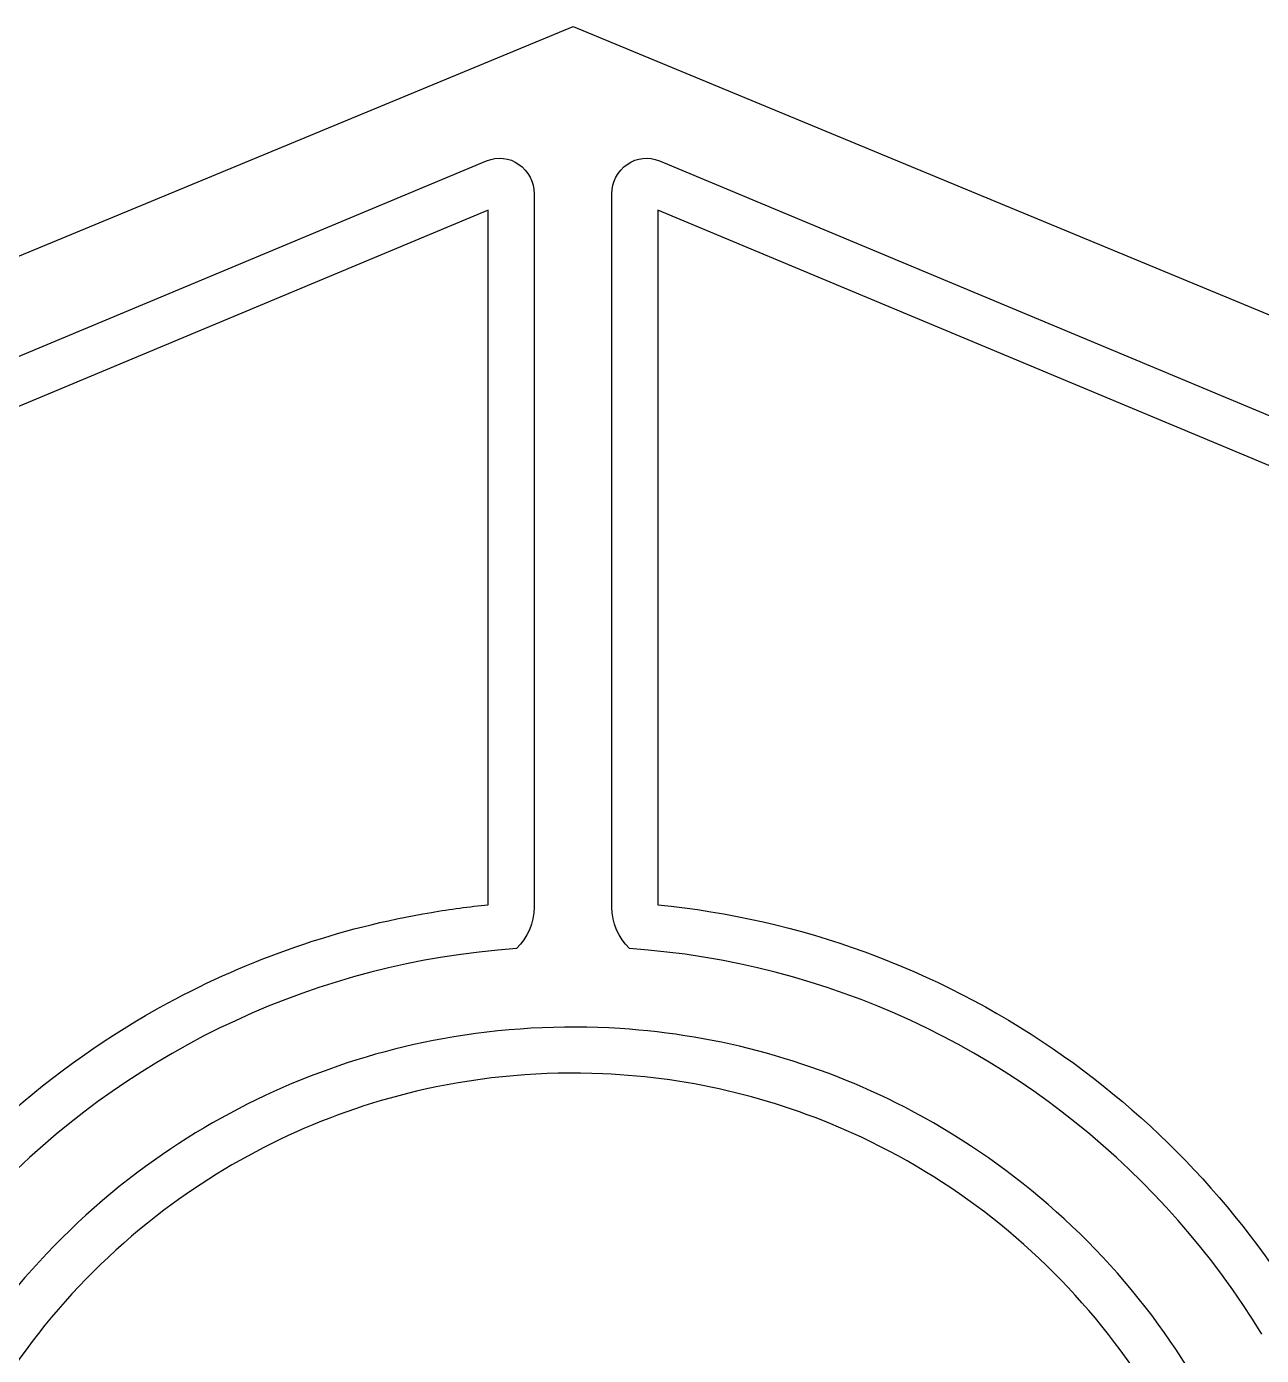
# Model space of a CAD drawing. Extents: x 0 to 300, y 0 to 300.
# Drawn here: x 102.5 to 209.8, y 184.5 to 300 of the extents above; entities that cross this region are included whole.
import ezdxf

# ---------------------------------------------------------------- set-up
doc = ezdxf.new("R2010")
doc.units = 0
doc.layers.add('Nível Padrão', color=18, linetype='CONTINUOUS')

msp = doc.modelspace()

# ---------------------------------------------------------------- linework, layer by layer
at = {"layer": 'Nível Padrão'}
msp.add_lwpolyline([(43.93, 43.93), (43.17, 45.79), (0, 150), (43.93, 256.07), (150, 300), (256.07, 256.07), (300, 150), (256.07, 43.93), (150, 0), (43.93, 43.93)], close=True, dxfattribs=at)
for points in [[(49.98, 249.66), (142.49, 288.33), (142.85, 288.45), (143.21, 288.52), (143.57, 288.55), (143.93, 288.54), (144.29, 288.47), (144.64, 288.37), (144.98, 288.22), (145.3, 288.02), (145.59, 287.79), (145.85, 287.52), (146.08, 287.23), (146.27, 286.91), (146.42, 286.56), (146.53, 286.2), (146.59, 285.83), (146.62, 285.45), (146.62, 223.43, -0.204006), (145.08, 219.83), (143.46, 219.7), (141.85, 219.53), (140.25, 219.32), (138.66, 219.08), (137.09, 218.81), (135.52, 218.5), (133.97, 218.15), (132.43, 217.77), (130.91, 217.36), (129.4, 216.91), (127.9, 216.44), (126.42, 215.92), (124.95, 215.38), (123.5, 214.81), (122.07, 214.2), (120.65, 213.56), (119.25, 212.9), (117.86, 212.2), (116.5, 211.47), (115.15, 210.72), (113.82, 209.93), (112.51, 209.12), (111.22, 208.28), (109.95, 207.41), (108.7, 206.52), (107.47, 205.6), (106.26, 204.65), (105.07, 203.68), (103.91, 202.68), (102.76, 201.66), (101.64, 200.61)], [(209.87, 186.29), (209.05, 187.6), (208.21, 188.89), (207.34, 190.16), (206.45, 191.41), (205.52, 192.64), (204.57, 193.84), (203.6, 195.03), (202.6, 196.19), (201.57, 197.33), (200.52, 198.45), (199.45, 199.55), (198.35, 200.62), (197.23, 201.67), (196.09, 202.69), (194.92, 203.69), (193.73, 204.66), (192.53, 205.61), (191.3, 206.53), (190.05, 207.42), (188.77, 208.29), (187.48, 209.13), (186.17, 209.94), (184.84, 210.73), (183.5, 211.48), (182.13, 212.21), (180.75, 212.9), (179.35, 213.57), (177.93, 214.21), (176.49, 214.81), (175.04, 215.39), (173.58, 215.93), (172.1, 216.44), (170.6, 216.92), (169.09, 217.37), (167.56, 217.78), (166.03, 218.16), (164.48, 218.5), (162.91, 218.81), (161.34, 219.09), (159.75, 219.33), (158.15, 219.53), (156.54, 219.7), (154.92, 219.83, -0.203998), (153.38, 223.43), (153.38, 285.45), (153.41, 285.83), (153.47, 286.2), (153.58, 286.56), (153.73, 286.91), (153.92, 287.23), (154.15, 287.52), (154.41, 287.79), (154.71, 288.02), (155.02, 288.22), (155.36, 288.37), (155.71, 288.47), (156.07, 288.54), (156.43, 288.55), (156.79, 288.52), (157.15, 288.45), (157.51, 288.33), (250.02, 249.66)], [(209.87, 186.29), (209.05, 187.6), (208.21, 188.89), (207.34, 190.16), (206.45, 191.41), (205.52, 192.64), (204.57, 193.84), (203.6, 195.03), (202.6, 196.19), (201.57, 197.33), (200.52, 198.45), (199.45, 199.55), (198.35, 200.62), (197.23, 201.67), (196.09, 202.69), (194.92, 203.69), (193.73, 204.66), (192.53, 205.61), (191.3, 206.53), (190.05, 207.42), (188.77, 208.29), (187.48, 209.13), (186.17, 209.94), (184.84, 210.73), (183.5, 211.48), (182.13, 212.21), (180.75, 212.9), (179.35, 213.57), (177.93, 214.21), (176.49, 214.81), (175.04, 215.39), (173.58, 215.93), (172.1, 216.44), (170.6, 216.92), (169.09, 217.37), (167.56, 217.78), (166.03, 218.16), (164.48, 218.5), (162.91, 218.81), (161.34, 219.09), (159.75, 219.33), (158.15, 219.53), (156.54, 219.7), (154.92, 219.83, -0.203998), (153.38, 223.43), (153.38, 285.45), (153.41, 285.83), (153.47, 286.2), (153.58, 286.56), (153.73, 286.91), (153.92, 287.23), (154.15, 287.52), (154.41, 287.79), (154.71, 288.02), (155.02, 288.22), (155.36, 288.37), (155.71, 288.47), (156.07, 288.54), (156.43, 288.55), (156.79, 288.52), (157.15, 288.45), (157.51, 288.33), (250.02, 249.66)], [(209.87, 186.29), (209.05, 187.6), (208.21, 188.89), (207.34, 190.16), (206.45, 191.41), (205.52, 192.64), (204.57, 193.84), (203.6, 195.03), (202.6, 196.19), (201.57, 197.33), (200.52, 198.45), (199.45, 199.55), (198.35, 200.62), (197.23, 201.67), (196.09, 202.69), (194.92, 203.69), (193.73, 204.66), (192.53, 205.61), (191.3, 206.53), (190.05, 207.42), (188.77, 208.29), (187.48, 209.13), (186.17, 209.94), (184.84, 210.73), (183.5, 211.48), (182.13, 212.21), (180.75, 212.9), (179.35, 213.57), (177.93, 214.21), (176.49, 214.81), (175.04, 215.39), (173.58, 215.93), (172.1, 216.44), (170.6, 216.92), (169.09, 217.37), (167.56, 217.78), (166.03, 218.16), (164.48, 218.5), (162.91, 218.81), (161.34, 219.09), (159.75, 219.33), (158.15, 219.53), (156.54, 219.7), (154.92, 219.83, -0.203998), (153.38, 223.43), (153.38, 285.45), (153.41, 285.83), (153.47, 286.2), (153.58, 286.56), (153.73, 286.91), (153.92, 287.23), (154.15, 287.52), (154.41, 287.79), (154.71, 288.02), (155.02, 288.22), (155.36, 288.37), (155.71, 288.47), (156.07, 288.54), (156.43, 288.55), (156.79, 288.52), (157.15, 288.45), (157.51, 288.33), (250.02, 249.66)], [(209.87, 186.29), (209.05, 187.6), (208.21, 188.89), (207.34, 190.16), (206.45, 191.41), (205.52, 192.64), (204.57, 193.84), (203.6, 195.03), (202.6, 196.19), (201.57, 197.33), (200.52, 198.45), (199.45, 199.55), (198.35, 200.62), (197.23, 201.67), (196.09, 202.69), (194.92, 203.69), (193.73, 204.66), (192.53, 205.61), (191.3, 206.53), (190.05, 207.42), (188.77, 208.29), (187.48, 209.13), (186.17, 209.94), (184.84, 210.73), (183.5, 211.48), (182.13, 212.21), (180.75, 212.9), (179.35, 213.57), (177.93, 214.21), (176.49, 214.81), (175.04, 215.39), (173.58, 215.93), (172.1, 216.44), (170.6, 216.92), (169.09, 217.37), (167.56, 217.78), (166.03, 218.16), (164.48, 218.5), (162.91, 218.81), (161.34, 219.09), (159.75, 219.33), (158.15, 219.53), (156.54, 219.7), (154.92, 219.83, -0.203998), (153.38, 223.43), (153.38, 285.45), (153.41, 285.83), (153.47, 286.2), (153.58, 286.56), (153.73, 286.91), (153.92, 287.23), (154.15, 287.52), (154.41, 287.79), (154.71, 288.02), (155.02, 288.22), (155.36, 288.37), (155.71, 288.47), (156.07, 288.54), (156.43, 288.55), (156.79, 288.52), (157.15, 288.45), (157.51, 288.33), (250.02, 249.66)], [(209.87, 186.29), (209.05, 187.6), (208.21, 188.89), (207.34, 190.16), (206.45, 191.41), (205.52, 192.64), (204.57, 193.84), (203.6, 195.03), (202.6, 196.19), (201.57, 197.33), (200.52, 198.45), (199.45, 199.55), (198.35, 200.62), (197.23, 201.67), (196.09, 202.69), (194.92, 203.69), (193.73, 204.66), (192.53, 205.61), (191.3, 206.53), (190.05, 207.42), (188.77, 208.29), (187.48, 209.13), (186.17, 209.94), (184.84, 210.73), (183.5, 211.48), (182.13, 212.21), (180.75, 212.9), (179.35, 213.57), (177.93, 214.21), (176.49, 214.81), (175.04, 215.39), (173.58, 215.93), (172.1, 216.44), (170.6, 216.92), (169.09, 217.37), (167.56, 217.78), (166.03, 218.16), (164.48, 218.5), (162.91, 218.81), (161.34, 219.09), (159.75, 219.33), (158.15, 219.53), (156.54, 219.7), (154.92, 219.83, -0.203998), (153.38, 223.43), (153.38, 285.45), (153.41, 285.83), (153.47, 286.2), (153.58, 286.56), (153.73, 286.91), (153.92, 287.23), (154.15, 287.52), (154.41, 287.79), (154.71, 288.02), (155.02, 288.22), (155.36, 288.37), (155.71, 288.47), (156.07, 288.54), (156.43, 288.55), (156.79, 288.52), (157.15, 288.45), (157.51, 288.33), (250.02, 249.66)], [(209.87, 186.29), (209.05, 187.6), (208.21, 188.89), (207.34, 190.16), (206.45, 191.41), (205.52, 192.64), (204.57, 193.84), (203.6, 195.03), (202.6, 196.19), (201.57, 197.33), (200.52, 198.45), (199.45, 199.55), (198.35, 200.62), (197.23, 201.67), (196.09, 202.69), (194.92, 203.69), (193.73, 204.66), (192.53, 205.61), (191.3, 206.53), (190.05, 207.42), (188.77, 208.29), (187.48, 209.13), (186.17, 209.94), (184.84, 210.73), (183.5, 211.48), (182.13, 212.21), (180.75, 212.9), (179.35, 213.57), (177.93, 214.21), (176.49, 214.81), (175.04, 215.39), (173.58, 215.93), (172.1, 216.44), (170.6, 216.92), (169.09, 217.37), (167.56, 217.78), (166.03, 218.16), (164.48, 218.5), (162.91, 218.81), (161.34, 219.09), (159.75, 219.33), (158.15, 219.53), (156.54, 219.7), (154.92, 219.83, -0.203998), (153.38, 223.43), (153.38, 285.45), (153.41, 285.83), (153.47, 286.2), (153.58, 286.56), (153.73, 286.91), (153.92, 287.23), (154.15, 287.52), (154.41, 287.79), (154.71, 288.02), (155.02, 288.22), (155.36, 288.37), (155.71, 288.47), (156.07, 288.54), (156.43, 288.55), (156.79, 288.52), (157.15, 288.45), (157.51, 288.33), (250.02, 249.66)]]:
    msp.add_lwpolyline(points, format="xyb", dxfattribs=at)
for points in [[(76.39, 157.62, -0.12671), (89.12, 192.07, -0.117517), (114.75, 215.08, -0.082896), (137.69, 222.98, -0.016861), (142.62, 223.64), (142.62, 284.04), (53.05, 246.6), (16.19, 157.62), (76.39, 157.62)], [(223.61, 157.62), (283.81, 157.62), (246.95, 246.6), (157.38, 284.04), (157.38, 223.64, -0.126175), (191.75, 211.1, -0.116618), (214.77, 185.82, -0.094986), (223.4, 159.49, -0.006378), (223.61, 157.62)], [(87, 150, 0.054318), (88.47, 136.39, 0.101067), (98.67, 113.47, 0.119297), (121.17, 93.97, 0.103493), (145.91, 87.13, 0.060839), (161.31, 88.01, 0.109943), (186.41, 98.58, 0.119927), (206.03, 121.17, 0.103493), (212.87, 145.91, 0.060839), (211.99, 161.31, 0.109943), (201.42, 186.41, 0.119927), (178.83, 206.03, 0.103493), (154.09, 212.87, 0.060839), (138.69, 211.99, 0.109877), (113.61, 201.43, 0.120973), (93.86, 178.61, 0.096754), (87.24, 155.52, 0.021823), (87, 150)], [(91, 150, 0.071455), (93.36, 133.41, 0.091783), (103.02, 114.31, 0.120741), (124.93, 96.58, 0.099438), (147.4, 91.06, 0.065578), (162.84, 92.4, 0.107818), (185.57, 102.92, 0.121394), (203.42, 124.93, 0.099438), (208.94, 147.4, 0.065578), (207.6, 162.84, 0.107818), (197.08, 185.57, 0.121394), (175.07, 203.42, 0.099438), (152.6, 208.94, 0.065573), (137.16, 207.6, 0.107758), (114.44, 197.08, 0.122408), (96.48, 174.87, 0.099256), (91.05, 152.42, 0.010199), (91, 150)]]:
    msp.add_lwpolyline(points, format="xyb", close=True, dxfattribs=at)

doc.saveas('drawing.dxf')
